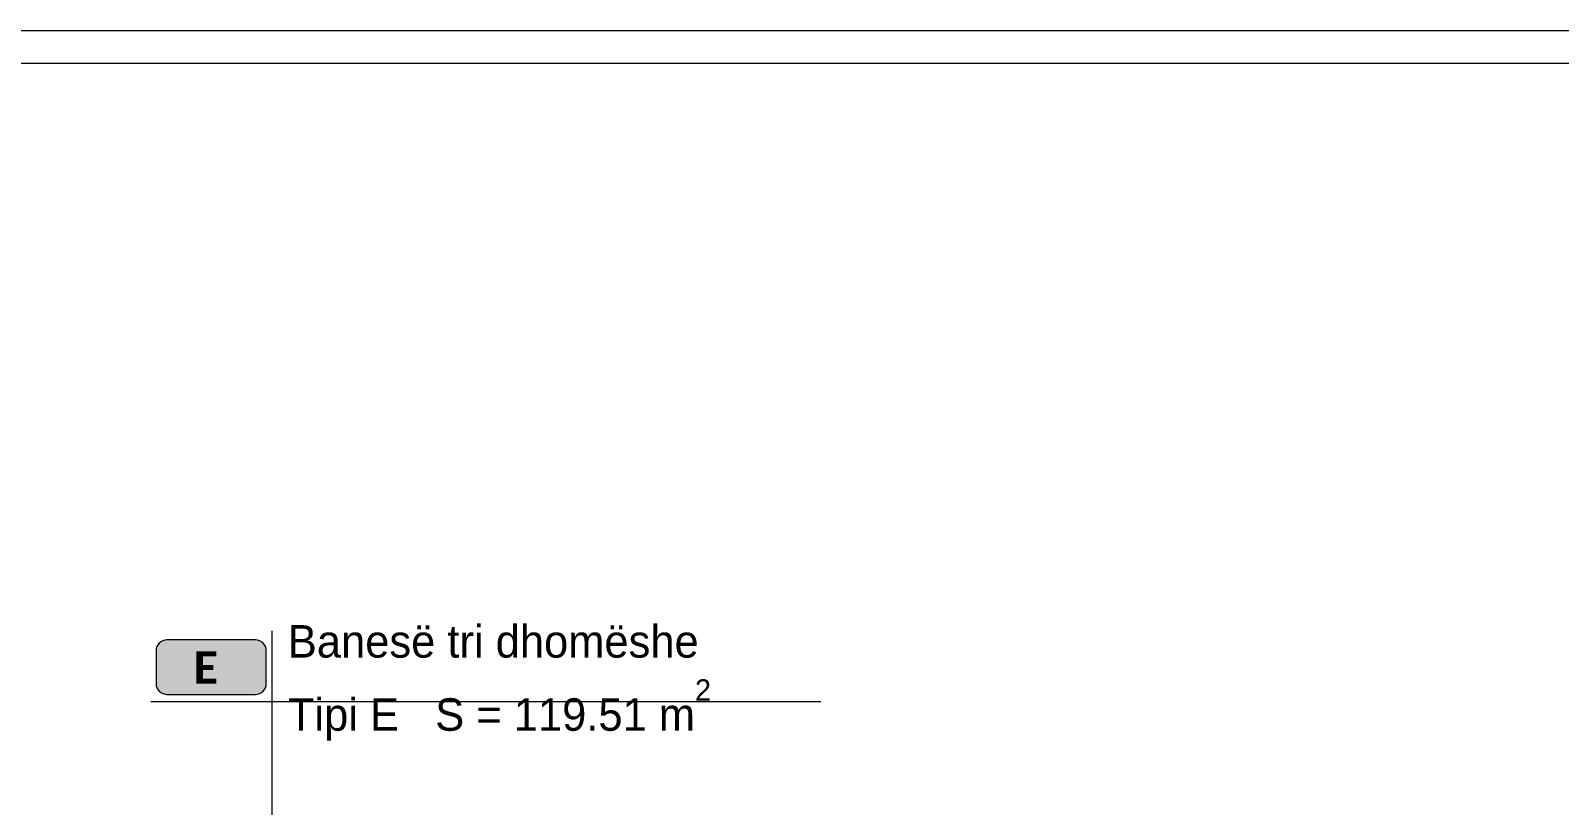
# Model space of a CAD drawing. Header units: millimetres. Extents: x 172821 to 253959, y -36092 to 17885.
# Drawn here: x 189595 to 203703, y 8794 to 15946 of the extents above; entities that cross this region are included whole.
import ezdxf

# ---------------------------------------------------------------- set-up
doc = ezdxf.new("R2010")
doc.units = ezdxf.units.MM
doc.header["$MEASUREMENT"] = 0
for name, color, linetype, lineweight, true_color in [('03. Tabela e mobilimit_Pen_No__161', 7, 'Continuous', 13, 0x6a6a6a), ('2D Drafting - General_Pen_No__61', 7, 'Continuous', 20, 0x6a6a6a), ('A - Fill zone_Pen_No__109', 7, 'Continuous', 13, 0xb4e4dc)]:
    doc.layers.add(name, color=color, linetype=linetype, lineweight=lineweight, true_color=true_color)
for name, color, linetype, lineweight in [('A - Fill zone_Pen_No__101', 252, 'Continuous', 13), ('A - Fill zone_Pen_No__2', 8, 'Continuous', 15), ('Annotation - Text_Pen_No__10', 134, 'Continuous', 18)]:
    doc.layers.add(name, color=color, linetype=linetype, lineweight=lineweight)
doc.styles.add('GENERATED_STYLE_1', font='GOTHIC.TTF')
doc.styles.add('GENERATED_STYLE_5', font='calibri.ttf')

msp = doc.modelspace()

# ---------------------------------------------------------------- hatches: boundary and pattern name
at = {"layer": 'A - Fill zone_Pen_No__109', "linetype": 'Continuous', "lineweight": 0, "true_color": 0xc6eae4}
msp.add_hatch(color=254, dxfattribs=at).paths.add_polyline_path([(190753, 9919, 0.414214), (190853, 9819), (191670, 9819, 0.414214), (191770, 9919), (191770, 10222, 0.414214), (191670, 10322), (190853, 10322, 0.414214), (190753, 10222)])

# ---------------------------------------------------------------- linework, layer by layer
at = {"layer": '03. Tabela e mobilimit_Pen_No__161', "color": 251, "linetype": 'Continuous', "lineweight": 13, "true_color": 0x6a6a6a}
for points in [[(248880, -34154), (177900, -34154), (177900, 15946), (248880, 15946)], [(248580, -33854), (178200, -33854), (178200, 15646), (248580, 15646)]]:
    msp.add_lwpolyline(points, close=True, dxfattribs=at)
at = {"layer": '2D Drafting - General_Pen_No__61', "color": 251, "linetype": 'Continuous', "lineweight": 20, "true_color": 0x6a6a6a, "flags": 128}
for points in [[(191820, 10406), (191820, 6934)], [(190703, 9753), (196887, 9753)]]:
    msp.add_lwpolyline(points, dxfattribs=at)
at = {"layer": 'A - Fill zone_Pen_No__2', "color": 8, "linetype": 'Continuous', "lineweight": 15, "flags": 128}
msp.add_lwpolyline([(190753, 9919, 0.414214), (190853, 9819), (191670, 9819, 0.414214), (191770, 9919), (191770, 10222, 0.414214), (191670, 10322), (190853, 10322, 0.414214), (190753, 10222)], format="xyb", close=True, dxfattribs=at)

# ---------------------------------------------------------------- texts
at = {"layer": 'A - Fill zone_Pen_No__101', "color": 252, "lineweight": 13, "insert": (191969, 9393), "char_height": 300, "attachment_point": 7, "style": 'GENERATED_STYLE_1'}
msp.add_mtext('{\\fCentury Gothic|b0|i0|c0|p34;Banesë tri dhomëshe^MTipi E   S = 119.51 m{\\H0.66x;\\S2^  ;}}', dxfattribs=at)
at = {"layer": 'Annotation - Text_Pen_No__10', "color": 134, "linetype": 'Continuous', "lineweight": 18, "insert": (191211, 10217), "char_height": 300, "attachment_point": 2, "style": 'GENERATED_STYLE_5'}
msp.add_mtext('\\A1;{\\pqc;\\fCalibri|b1|i0|c0|p34;E}', dxfattribs=at)

doc.saveas('drawing.dxf')
